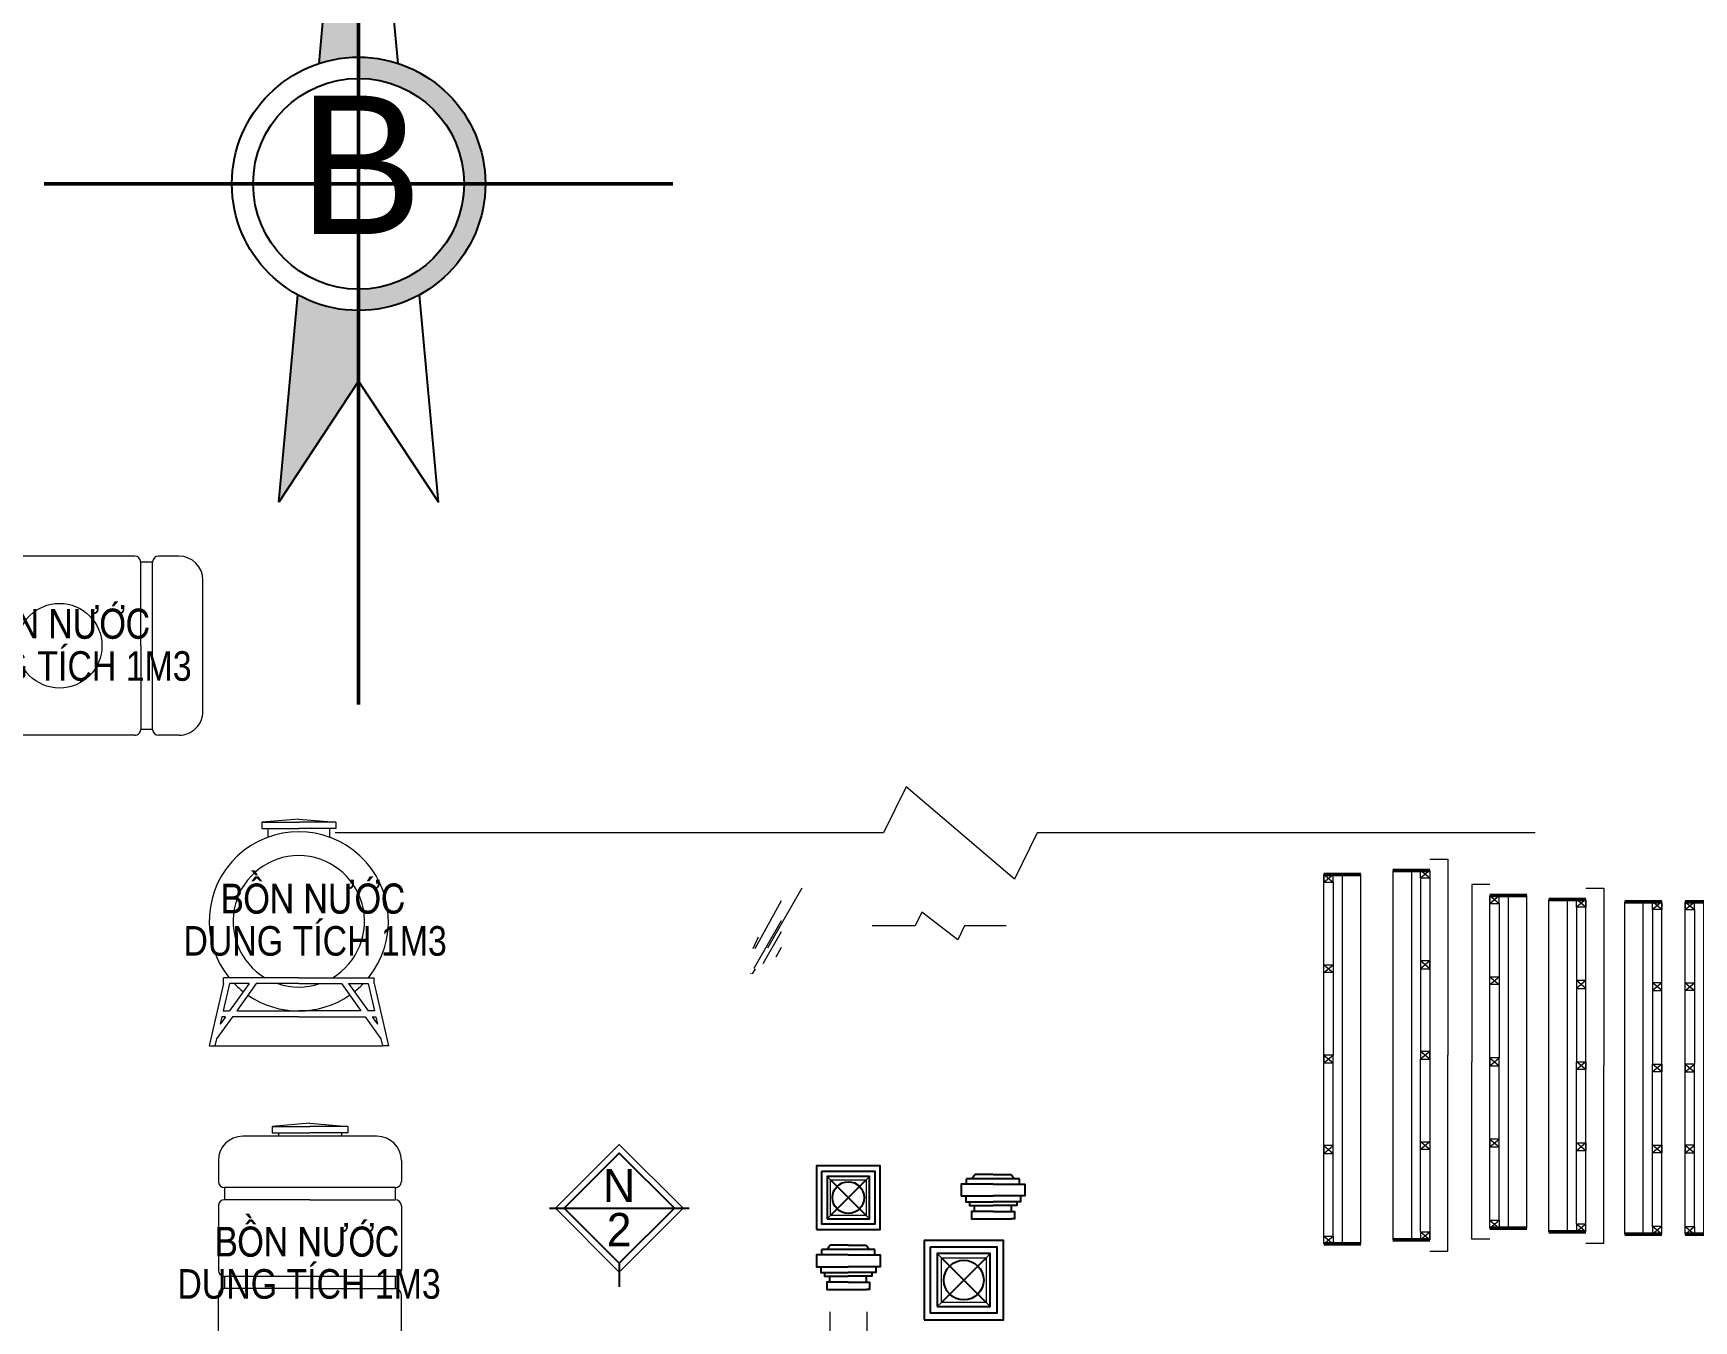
# Model space of a CAD drawing. Header units: millimetres. Extents: x -37049 to 129367, y 25385 to 90033.
# Drawn here: x 30275 to 39262, y 50076 to 57047 of the extents above; entities that cross this region are included whole.
import ezdxf
from ezdxf.enums import TextEntityAlignment as Align

# ---------------------------------------------------------------- set-up
doc = ezdxf.new("R2010")
doc.units = ezdxf.units.MM
doc.header["$MEASUREMENT"] = 0
for name, color, linetype, lineweight in [('NBONG', 253, 'Continuous', 5), ('NCUA', 4, 'Continuous', 20), ('NKT', 9, 'Continuous', 0), ('NMANH1', 45, 'Continuous', 9), ('NTBI', 150, 'Continuous', 20), ('NTHAY1', 61, 'Continuous', 25), ('NTHAY2', 51, 'Continuous', 25), ('NTHAY3', 41, 'Continuous', 25), ('Ntuong1', 140, 'Continuous', 50), ('Ntuong2', 150, 'Continuous', 50)]:
    doc.layers.add(name, color=color, linetype=linetype, lineweight=lineweight)
doc.layers.add('NCHU', color=70, linetype='Continuous')
doc.styles.add('4', font='vmariage.ttf', dxfattribs={"height": 500})
doc.styles.add('AVO', font='vhelvcn.ttf')
doc.styles.add('FRANKO', font='vfranko.ttf', dxfattribs={"height": 500})
doc.dimstyles.new('100', dxfattribs={"dimscale": 0, "dimtxt": 160, "dimasz": 120, "dimexe": 120, "dimexo": 120, "dimgap": 30, "dimtad": 1, "dimdec": 0, "dimzin": 0, "dimdsep": 46, "dimtxsty": 'AVO', "dimblk1": 'ARCHTICK', "dimblk2": 'ARCHTICK', "dimsah": 1, "dimcen": -2, "dimdle": 120, "dimclrd": 256, "dimclre": 256, "dimclrt": 7, "dimadec": 0, "dimazin": 0, "dimtfac": 1, "dimtdec": 0, "dimtix": 1, "dimtmove": 2, "dimatfit": 3, "dimldrblk": 'ARCHTICK', "dimfxl": 0, "dimtolj": 1, "dimtzin": 0, "dimlwd": 0, "dimlwe": 0, "dimarcsym": 0})

# ---------------------------------------------------------------- blocks, each defined once
blk = doc.blocks.new('A$C7419628A')
at = {"layer": 'NTHAY2'}
h = blk.add_hatch(color=256, dxfattribs=at)
h.paths.add_polyline_path([(1701.2, 5800.5), (1487.5, 3471, -0.079357), (1701.2, 3505.1)])
h.paths.add_polyline_path([(1701.2, 2133.4, -0.12557), (1372.6, 2217.2), (1269.7, 1095.4), (1701.2, 1750.3)])
h.paths.add_polyline_path([(2387, 2819.2, 0.414214), (1701.2, 3505.1), (1701.2, 3389.9, -0.414214), (2271.9, 2819.2, -0.414214), (1701.2, 2248.6), (1701.2, 2133.4, 0.414214)])
for p, q in [((1487.5, 3471), (1701.2, 5800.5)), ((1701.2, 5800.5), (1701.2, 3389.9)), ((1914.8, 3471), (1701.2, 5800.5)), ((1701.2, 2248.6), (1701.2, 1750.3)), ((1269.7, 1095.4), (1372.6, 2217.2)), ((2132.7, 1095.4), (2029.8, 2217.2)), ((1701.2, 1750.3), (1269.7, 1095.4)), ((1701.2, 1750.3), (2132.7, 1095.4))]:
    blk.add_line(p, q, dxfattribs=at)
for radius in [685.8, 570.7]:
    blk.add_circle((1701.2, 2819.2), radius, dxfattribs=at)
at = {"layer": 'Ntuong2'}
for p, q in [((1701.2, 6564), (1701.2, 0)), ((3402.4, 2819.2), (0, 2819.2))]:
    blk.add_line(p, q, dxfattribs=at)
at = {"layer": 'NTHAY2', "style": '4'}
blk.add_text('B', height=750, dxfattribs=at).set_placement((1376.9, 2546.8))
blk = doc.blocks.new('A$C6F6B4BE2')
at = {"layer": 'NCUA'}
for p, q in [((0, 0), (0.1, 2000)), ((0.1, 1958), (50.1, 2000)), ((0.1, 2000), (50.1, 1958)), ((200.1, 2000), (0.1, 2000)), ((100, 0), (100.1, 2000)), ((200, 0), (200.1, 2000)), ((50.1, 1958), (50.1, 1510.5)), ((0.1, 1510.5), (50.1, 1468.5)), ((0.1, 1468.5), (50.1, 1510.5)), ((50.1, 1468.5), (50, 1021)), ((0, 1021), (50, 979)), ((0, 979), (50, 1021)), ((50, 531.5), (50, 979)), ((0, 531.5), (50, 489.5)), ((0, 489.5), (50, 531.5)), ((50, 42), (50, 489.5)), ((0, 0), (50, 42)), ((0, 42), (50, 0)), ((200, 0), (0, 0))]:
    blk.add_line(p, q, dxfattribs=at)
for points in [[(0.1, 2000), (0.1, 1958), (50.1, 1958), (50.1, 2000)], [(0.1, 1468.5), (0.1, 1510.5), (50.1, 1510.5), (50.1, 1468.5)], [(0, 1021), (0, 979), (50, 979), (50, 1021)], [(0, 531.5), (0, 489.5), (50, 489.5), (50, 531.5)], [(0, 0), (0, 42), (50, 42), (50, 0)]]:
    blk.add_lwpolyline(points, close=True, dxfattribs=at)
at = {"layer": 'Ntuong1'}
for p, q in [((0.1, 2000), (200.1, 2000)), ((0.1, 2000), (200.1, 2000)), ((0, 0), (200, 0)), ((0, 0), (200, 0))]:
    blk.add_line(p, q, dxfattribs=at)
blk = doc.blocks.new('A$C389727D8')
at = {"layer": 'NCUA'}
for p, q in [((0, 2061), (0, 61)), ((200, 2061), (0, 2061)), ((100, 2061), (100, 61)), ((200, 2061), (150, 2019)), ((200, 2019), (150, 2061)), ((150, 2019), (150, 1571.5)), ((200, 2061), (200, 61)), ((200, 1529.5), (150, 1571.5)), ((200, 1571.5), (150, 1529.5)), ((150, 1529.5), (150, 1082)), ((200, 1040), (150, 1082)), ((200, 1082), (150, 1040)), ((150, 592.5), (150, 1040)), ((200, 550.5), (150, 592.5)), ((200, 592.5), (150, 550.5)), ((150, 103), (150, 550.5)), ((200, 103), (150, 61)), ((200, 61), (150, 103)), ((200, 61), (0, 61))]:
    blk.add_line(p, q, dxfattribs=at)
for points in [[(200, 2122), (298, 2122), (298, 1061)], [(200, 0), (298, 0), (298, 1061)]]:
    blk.add_lwpolyline(points, dxfattribs=at)
for points in [[(200, 2061), (200, 2019), (150, 2019), (150, 2061)], [(200, 1529.5), (200, 1571.5), (150, 1571.5), (150, 1529.5)], [(200, 1040), (200, 1082), (150, 1082), (150, 1040)], [(200, 592.5), (200, 550.5), (150, 550.5), (150, 592.5)], [(200, 61), (200, 103), (150, 103), (150, 61)]]:
    blk.add_lwpolyline(points, close=True, dxfattribs=at)
at = {"layer": 'Ntuong1'}
for p, q in [((200, 2061), (0, 2061)), ((0, 2061), (200, 2061)), ((200, 61), (0, 61)), ((0, 61), (200, 61))]:
    blk.add_line(p, q, dxfattribs=at)
blk = doc.blocks.new('A$C28093833')
at = {"layer": 'DEFPOINTS', "color": 5}
for p, q in [((94, 336.6), (336.6, 94)), ((336.6, 336.6), (94, 94))]:
    blk.add_line(p, q, dxfattribs=at)
at = {"layer": 'NMANH1', "ltscale": 5000}
for p, q in [((94, 336.6), (71.8, 358.8)), ((336.6, 336.6), (358.8, 358.8)), ((71.8, 71.8), (94, 94)), ((358.8, 71.8), (336.6, 94))]:
    blk.add_line(p, q, dxfattribs=at)
blk.add_lwpolyline([(94, 336.6), (336.6, 336.6), (336.6, 94), (94, 94)], close=True, dxfattribs=at)
at = {"layer": 'NTHAY2', "ltscale": 5000}
for points in [[(0, 0), (430.6, 0), (430.6, 430.6), (0, 430.6)], [(35.9, 394.7), (394.7, 394.7), (394.7, 35.9), (35.9, 35.9)], [(71.8, 71.8), (358.8, 71.8), (358.8, 358.8), (71.8, 358.8)]]:
    blk.add_lwpolyline(points, close=True, dxfattribs=at)
blk.add_circle((215.3, 215.3), 107.7, dxfattribs=at)
blk = doc.blocks.new('A$C4D534EF9')
at = {"layer": 'NCUA'}
for p, q in [((1861, 298), (61, 298)), ((61, 298), (61, 98)), ((1861, 298), (1861, 98)), ((1861, 198), (61, 198)), ((103, 98), (61, 148)), ((61, 98), (103, 148)), ((1861, 98), (61, 98)), ((103, 148), (500.5, 148)), ((542.5, 98), (500.5, 148)), ((500.5, 98), (542.5, 148)), ((542.5, 148), (940, 148)), ((940, 98), (982, 148)), ((982, 98), (940, 148)), ((1379.5, 148), (982, 148)), ((1421.5, 98), (1379.5, 148)), ((1379.5, 98), (1421.5, 148)), ((1819, 148), (1421.5, 148)), ((1861, 98), (1819, 148)), ((1819, 98), (1861, 148))]:
    blk.add_line(p, q, dxfattribs=at)
for points in [[(0, 98), (0, 0), (961, 0)], [(1922, 98), (1922, 0), (961, 0)]]:
    blk.add_lwpolyline(points, dxfattribs=at)
for points in [[(61, 98), (103, 98), (103, 148), (61, 148)], [(542.5, 98), (500.5, 98), (500.5, 148), (542.5, 148)], [(940, 98), (982, 98), (982, 148), (940, 148)], [(1379.5, 98), (1421.5, 98), (1421.5, 148), (1379.5, 148)], [(1861, 98), (1819, 98), (1819, 148), (1861, 148)]]:
    blk.add_lwpolyline(points, close=True, dxfattribs=at)
at = {"layer": 'Ntuong1'}
for p, q in [((61, 98), (61, 298)), ((61, 98), (61, 298)), ((1861, 98), (1861, 298)), ((1861, 98), (1861, 298))]:
    blk.add_line(p, q, dxfattribs=at)
blk = doc.blocks.new('A$C73171B55')
at = {"layer": 'NCUA'}
for p, q in [((0, 0), (0, 1800)), ((0, 1800), (200, 1800)), ((100, 0), (100, 1800)), ((200, 1758), (150, 1800)), ((200, 1800), (150, 1758)), ((200, 0), (200, 1800)), ((150, 1758), (150, 1360.5)), ((200, 1318.5), (150, 1360.5)), ((200, 1360.5), (150, 1318.5)), ((150, 1318.5), (150, 921)), ((200, 921), (150, 879)), ((200, 879), (150, 921)), ((150, 481.5), (150, 879)), ((200, 439.5), (150, 481.5)), ((200, 481.5), (150, 439.5)), ((150, 42), (150, 439.5)), ((0, 0), (200, 0)), ((200, 0), (150, 42)), ((200, 42), (150, 0))]:
    blk.add_line(p, q, dxfattribs=at)
for points in [[(200, 1800), (200, 1758), (150, 1758), (150, 1800)], [(200, 1318.5), (200, 1360.5), (150, 1360.5), (150, 1318.5)], [(200, 921), (200, 879), (150, 879), (150, 921)], [(200, 481.5), (200, 439.5), (150, 439.5), (150, 481.5)], [(200, 0), (200, 42), (150, 42), (150, 0)]]:
    blk.add_lwpolyline(points, close=True, dxfattribs=at)
at = {"layer": 'Ntuong1'}
for p, q in [((200, 1800), (0, 1800)), ((200, 1800), (0, 1800)), ((200, 0), (0, 0)), ((200, 0), (0, 0))]:
    blk.add_line(p, q, dxfattribs=at)
blk = doc.blocks.new('A$C11DD6891')
at = {"layer": 'NTHAY2'}
for p, q in [((395, 271), (36, 271)), ((36, 236), (36, 271)), ((94, 300), (72, 271)), ((215, 300), (94, 300)), ((215, 300), (337, 300)), ((337, 300), (359, 271)), ((395, 236), (395, 271)), ((30, 155), (215, 155, -2103)), ((55, 115), (215, 115, -2103)), ((401, 155), (215, 155, -2103)), ((375, 115), (215, 115, -2103)), ((90, 50), (90, 90)), ((90, 50), (90, 90)), ((340, 50), (340, 90)), ((340, 50), (340, 90)), ((90, 0), (340, 0))]:
    blk.add_line(p, q, dxfattribs=at)
for points in [[(215, 236), (0, 236), (0, 155), (30, 155), (30, 115), (55, 115), (55, 90), (215, 90)], [(215, 236), (431, 236), (431, 155), (401, 155), (401, 115), (375, 115), (375, 90), (215, 90)], [(215, 50), (70, 50), (70, 0), (90, 0)], [(215, 50), (360, 50), (360, 0), (340, 0)]]:
    blk.add_lwpolyline(points, dxfattribs=at)
blk = doc.blocks.new('_ARCHTICK')
at = {"color": 0, "linetype": 'ByBlock', "const_width": 0.15}
blk.add_lwpolyline([(-0.5, -0.5), (0.5, 0.5)], dxfattribs=at)
blk = doc.blocks.new('*D258')
at = {"layer": 'DEFPOINTS', "color": 0}
for p in [(34585.7, 50244.4), (34785.7, 50244.4), (34785.7, 49895)]:
    blk.add_point(p, dxfattribs=at)
at = {"layer": 'NKT', "lineweight": 0}
for p, q in [((34585.7, 50124.4), (34585.7, 49775)), ((34785.7, 50124.4), (34785.7, 49775)), ((34465.7, 49895), (34905.7, 49895))]:
    blk.add_line(p, q, dxfattribs=at)
at = {"layer": 'NKT', "lineweight": 0, "xscale": 120, "yscale": 120, "zscale": 120}
for p, rotation in [((34585.7, 49895), 179.9999999999985), ((34785.7, 49895), 359.9999999999985)]:
    blk.add_blockref('_ARCHTICK', p, dxfattribs=dict(at, rotation=rotation))
at = {"layer": 'NKT', "color": 7, "insert": (34685.7, 49895), "char_height": 160, "attachment_point": 5, "style": 'AVO'}
blk.add_mtext('\\A1;200', dxfattribs=at)
blk = doc.blocks.new('A$C37A55EF3')
at = {"layer": 'NTHAY1'}
for p, q in [((315.8, 217.2), (28.7, 217.2)), ((28.7, 188.5), (28.7, 217.2)), ((75.2, 240.2), (57.4, 217.2)), ((172.3, 240.2), (75.2, 240.2)), ((172.3, 240.2), (269.3, 240.2)), ((269.3, 240.2), (287.1, 217.2)), ((315.8, 188.5), (315.8, 217.2)), ((24, 124.2), (172.2, 124.2, -1682.2)), ((44.1, 92), (172.2, 92, -1682.2)), ((320.5, 124.2), (172.2, 124.2, -1682.2)), ((300.4, 92), (172.2, 92, -1682.2)), ((72.2, 40.3), (72.2, 72)), ((72.2, 40.3), (72.2, 72)), ((72.2, 0), (272.2, 0)), ((272.2, 40.3), (272.2, 72)), ((272.2, 40.3), (272.2, 72))]:
    blk.add_line(p, q, dxfattribs=at)
for points in [[(172.3, 188.5), (0, 188.5), (0, 124.2), (24, 124.2), (24, 92), (44.1, 92), (44.1, 72), (172.2, 72)], [(172.3, 188.5), (344.5, 188.5), (344.5, 124.2), (320.5, 124.2), (320.5, 92), (300.4, 92), (300.4, 72), (172.2, 72)], [(172.2, 40.3), (56.1, 40.3), (56.1, 0), (72.2, 0)], [(172.2, 40.3), (288.4, 40.3), (288.4, 0), (272.2, 0)]]:
    blk.add_lwpolyline(points, dxfattribs=at)
blk = doc.blocks.new('A$C4F773856')
at = {"layer": 'NTBI'}
for p, q in [((129.3, 970), (239.7, 970)), ((272.1, 32.3), (272.1, 937.7)), ((272.1, 937.7), (336.7, 937.7)), ((336.7, 485), (336.7, 937.7)), ((1182.4, 970), (369.1, 970)), ((1214.7, 485), (1214.7, 937.7)), ((1279.4, 32.3), (1279.4, 937.7)), ((1422.1, 970), (1311.7, 970)), ((0, 129.3), (0, 840.7)), ((1551.4, 129.3), (1551.4, 840.7)), ((336.7, 485), (336.7, 32.3)), ((1214.7, 485), (1214.7, 32.3)), ((272.1, 32.3), (336.7, 32.3)), ((129.3, 0), (239.7, 0)), ((1182.4, 0), (369.1, 0)), ((1422.1, 0), (1311.7, 0))]:
    blk.add_line(p, q, dxfattribs=at)
for points in [[(1279.4, 937.7), (1214.7, 937.7)], [(1279.4, 32.3), (1214.7, 32.3)]]:
    blk.add_lwpolyline(points, dxfattribs=at)
blk.add_circle((775.7, 485), 229.3, dxfattribs=at)
for centre, radius, start, end in [((129.3, 840.7), 129.3, 90, 180), ((239.7, 937.7), 32.3, 0, 90), ((369.1, 937.7), 32.3, 90, 180), ((1182.4, 937.7), 32.3, 0, 90), ((1311.7, 937.7), 32.3, 90, 180), ((1422.1, 840.7), 129.3, 0, 90), ((129.3, 129.3), 129.3, 180, 270), ((1422.1, 129.3), 129.3, 270, 0), ((239.7, 32.3), 32.3, 270, 0), ((369.1, 32.3), 32.3, 180, 270), ((1182.4, 32.3), 32.3, 270, 0), ((1311.7, 32.3), 32.3, 180, 270)]:
    blk.add_arc(centre, radius, start, end, dxfattribs=at)
blk = doc.blocks.new('A$C28436951')
at = {"layer": 'NTBI'}
for p, q in [((285.4, 1210.8), (485.9, 1210.8)), ((319.1, 1177.1), (485.9, 1177.1)), ((686.5, 1210.8), (485.9, 1210.8)), ((652.8, 1177.1), (485.9, 1177.1))]:
    blk.add_line(p, q, dxfattribs=at)
at = {"layer": 'NTBI', "color": 3}
for p, q in [((485.9, 368.7), (78.9, 368.7)), ((78.9, 337.2), (78.9, 368.7)), ((485.9, 368.7), (893, 368.7)), ((893, 337.2), (893, 368.7)), ((78.9, 337.2), (0, 0)), ((111.3, 337.2), (76.7, 189.3)), ((216.8, 337.2), (111, 189.3)), ((216.8, 337.2), (111.3, 337.2)), ((255.6, 337.2), (149.8, 189.3)), ((485.9, 337.2), (255.6, 337.2)), ((485.9, 337.2), (716.2, 337.2)), ((716.2, 337.2), (822.1, 189.3)), ((755, 337.2), (860.9, 189.3)), ((755, 337.2), (860.6, 337.2)), ((860.6, 337.2), (895.2, 189.3)), ((893, 337.2), (971.8, 0)), ((76.7, 189.3), (111, 189.3)), ((149.8, 189.3), (485.9, 189.3)), ((822.1, 189.3), (485.9, 189.3)), ((895.2, 189.3), (860.9, 189.3)), ((127.2, 157.7), (41.2, 37.6)), ((69.3, 157.7), (60, 118.1)), ((88.4, 157.7), (60, 118.1)), ((88.4, 157.7), (69.3, 157.7)), ((485.9, 157.7), (127.2, 157.7)), ((485.9, 157.7), (844.7, 157.7)), ((844.7, 157.7), (930.6, 37.6)), ((883.5, 157.7), (902.6, 157.7)), ((883.5, 157.7), (911.8, 118.1)), ((902.6, 157.7), (911.8, 118.1)), ((41.2, 37.6), (32.4, 0)), ((930.6, 37.6), (939.4, 0)), ((0, 0), (32.4, 0)), ((32.4, 0), (939.4, 0)), ((971.8, 0), (939.4, 0))]:
    blk.add_line(p, q, dxfattribs=at)
at = {"layer": 'NTBI'}
for points in [[(485.9, 1227.6), (285.4, 1210.8), (285.4, 1177.1), (319.1, 1177.1), (319.1, 1129.7)], [(485.9, 1227.6), (686.5, 1210.8), (686.5, 1177.1), (652.8, 1177.1), (652.8, 1129.7)]]:
    blk.add_lwpolyline(points, dxfattribs=at)
for radius, start, end in [(485, 320.95278, 219.04722), (355.7, 300.79134, 239.20866), (485, 224.02732, 231.73352), (485, 235.4611, 304.5389), (355.7, 251.39293, 288.60707), (485, 308.26648, 315.97268)]:
    blk.add_arc((485.9, 674.3), radius, start, end, dxfattribs=at)
blk = doc.blocks.new('A$C02593694')
at = {"layer": 'NTBI'}
for p, q in [((403.3, 1832.6), (608.1, 1832.6)), ((437.7, 1798.2), (608.1, 1798.2)), ((812.9, 1832.6), (608.1, 1832.6)), ((778.5, 1798.2), (608.1, 1798.2)), ((971.3, 1780), (244.9, 1780)), ((112.8, 1647.9), (112.8, 1535.1)), ((1103.4, 1647.9), (1103.4, 1535.1)), ((1070.4, 1502.1), (145.8, 1502.1)), ((112.8, 1403.1), (112.8, 1053.8)), ((608.1, 1436.1), (145.8, 1436.1)), ((608.1, 1436.1), (1070.4, 1436.1)), ((1103.4, 1403.1), (1103.4, 1053.8)), ((1070.4, 1020.8), (145.8, 1020.8)), ((112.8, 572.4), (112.8, 921.7)), ((608.1, 954.7), (145.8, 954.7)), ((608.1, 954.7), (1070.4, 954.7)), ((1103.4, 572.4), (1103.4, 921.7)), ((608.1, 539.4), (145.8, 539.4)), ((145.8, 473.4), (145.8, 539.4)), ((608.1, 539.4), (1070.4, 539.4)), ((1070.4, 473.4), (1070.4, 539.4)), ((1070.4, 473.4), (145.8, 473.4)), ((112.8, 376.6), (112.8, 440.3)), ((1103.4, 376.6), (1103.4, 440.3)), ((112.8, 325.4), (112.8, 340.7)), ((1103.4, 325.4), (1103.4, 340.7)), ((524.9, 193.3), (244.9, 193.3)), ((592, 193.3), (560.1, 193.3)), ((656.1, 193.3), (624.2, 193.3)), ((971.3, 193.3), (691.3, 193.3))]:
    blk.add_line(p, q, dxfattribs=at)
at = {"layer": 'NTBI', "color": 3}
for p, q in [((80.5, 344.4), (80.5, 376.6)), ((80.5, 376.6), (1135.7, 376.6)), ((1135.7, 344.4), (1135.7, 376.6)), ((80.5, 344.4), (0, 0)), ((113.6, 344.4), (78.3, 193.3)), ((221.5, 344.4), (113.3, 193.3)), ((221.5, 344.4), (113.6, 344.4)), ((261.1, 344.4), (152.9, 193.3)), ((458.6, 344.4), (261.1, 344.4)), ((458.6, 344.4), (524.9, 193.3)), ((493.8, 344.4), (560.1, 193.3)), ((592, 344.4), (592, 193.3)), ((624.2, 344.4), (624.2, 193.3)), ((722.4, 344.4), (656.1, 193.3)), ((757.6, 344.4), (691.3, 193.3)), ((757.6, 344.4), (955.1, 344.4)), ((955.1, 344.4), (1063.3, 193.3)), ((994.7, 344.4), (1102.9, 193.3)), ((994.7, 344.4), (1102.6, 344.4)), ((1102.6, 344.4), (1137.9, 193.3)), ((1135.7, 344.4), (1216.2, 0)), ((78.3, 193.3), (113.3, 193.3)), ((152.9, 193.3), (524.9, 193.3)), ((560.1, 193.3), (592, 193.3)), ((656.1, 193.3), (624.2, 193.3)), ((1063.3, 193.3), (691.3, 193.3)), ((1137.9, 193.3), (1102.9, 193.3)), ((129.9, 161.1), (42.1, 38.4)), ((70.8, 161.1), (61.3, 120.6)), ((90.3, 161.1), (61.3, 120.6)), ((90.3, 161.1), (70.8, 161.1)), ((539, 161.1), (129.9, 161.1)), ((539, 161.1), (592, 40.5)), ((592, 161.1), (574.2, 161.1)), ((574.2, 161.1), (592, 120.6)), ((592, 161.1), (592, 120.6)), ((624.2, 161.1), (642, 161.1)), ((677.2, 161.1), (624.2, 40.5)), ((642, 161.1), (624.2, 120.6)), ((624.2, 161.1), (624.2, 120.6)), ((677.2, 161.1), (1086.3, 161.1)), ((1086.3, 161.1), (1174.1, 38.4)), ((1125.9, 161.1), (1145.4, 161.1)), ((1125.9, 161.1), (1154.9, 120.6)), ((1145.4, 161.1), (1154.9, 120.6)), ((0, 0), (33.1, 0)), ((42.1, 38.4), (33.1, 0)), ((592, 40.5), (592, 0)), ((592, 0), (624.2, 0)), ((624.2, 40.5), (624.2, 0)), ((1174.1, 38.4), (1183.1, 0)), ((1216.2, 0), (1183.1, 0))]:
    blk.add_line(p, q, dxfattribs=at)
at = {"layer": 'NTBI'}
for points in [[(608.1, 1849.8), (403.3, 1832.6), (403.3, 1798.2), (437.7, 1798.2), (437.7, 1780)], [(608.1, 1849.8), (812.9, 1832.6), (812.9, 1798.2), (778.5, 1798.2), (778.5, 1780)], [(145.8, 1502.1), (145.8, 1436.1)], [(1070.4, 1502.1), (1070.4, 1436.1)], [(145.8, 1020.8), (145.8, 954.7)], [(1070.4, 1020.8), (1070.4, 954.7)]]:
    blk.add_lwpolyline(points, dxfattribs=at)
at = {"layer": 'NTBI', "color": 3}
for points in [[(592, 344.4), (493.8, 344.4)], [(624.2, 344.4), (722.4, 344.4)]]:
    blk.add_lwpolyline(points, dxfattribs=at)
at = {"layer": 'NTBI'}
for centre, radius, start, end in [((244.9, 1647.9), 132.1, 90, 180), ((971.3, 1647.9), 132.1, 0, 90), ((145.8, 1535.1), 33, 180, 270), ((1070.4, 1535.1), 33, 270, 0), ((145.8, 1403.1), 33, 90, 180), ((1070.4, 1403.1), 33, 0, 90), ((145.8, 1053.8), 33, 180, 270), ((1070.4, 1053.8), 33, 270, 0), ((145.8, 921.7), 33, 90, 180), ((1070.4, 921.7), 33, 0, 90), ((145.8, 572.4), 33, 180, 270), ((1070.4, 572.4), 33, 270, 0), ((145.8, 440.3), 33, 90, 180), ((1070.4, 440.3), 33, 0, 90), ((244.9, 325.4), 132.1, 180, 221.24741), ((971.3, 325.4), 132.1, 318.75259, 0), ((244.9, 325.4), 132.1, 235.33735, 270), ((971.3, 325.4), 132.1, 270, 304.66265)]:
    blk.add_arc(centre, radius, start, end, dxfattribs=at)
blk = doc.blocks.new('A$C638607B3')
at = {"layer": 'NBONG', "ltscale": 0.75}
for p, q in [((167.5, 271.3), (279.7, 465.7)), ((25, 137.7), (167.5, 397)), ((18.4, 31.8), (167.5, 290.1)), ((92.1, 140.8), (167.5, 271.3)), ((13.1, 137.7), (42.9, 201.8)), ((67.8, 57.4), (167.5, 230)), ((137.2, 93.2), (167.5, 145.6)), ((0, 0), (2.9, 5)), ((10.8, 0), (26.5, 27.1))]:
    blk.add_line(p, q, dxfattribs=at)
blk = doc.blocks.new('A$C07072F26')
at = {"layer": 'NTHAY3', "ltscale": 200}
for p, q in [((0, 283.2), (503.9, 283.2)), ((251.9, 84.3), (251.9, 0))]:
    blk.add_line(p, q, dxfattribs=at)
at = {"layer": 'NTHAY3', "color": 144, "lineweight": 9, "ltscale": 200}
blk.add_lwpolyline([(251.9, 52.5), (482.6, 283.2), (251.9, 513.8), (21.3, 283.2)], close=True, dxfattribs=at)
at = {"layer": 'NTHAY3', "ltscale": 200}
blk.add_lwpolyline([(251.9, 84.3), (450.8, 283.2), (251.9, 482), (53.1, 283.2)], close=True, dxfattribs=at)

msp = doc.modelspace()

# ---------------------------------------------------------------- linework, layer by layer
at = {"layer": 'NMANH1'}
for points in [[(38403.5, 52717.6), (35708.6, 52717.6), (35586.5, 52467.6), (34999.3, 52967.6), (34877.2, 52717.6), (31908.7, 52717.6)], [(35540.7, 52213.5), (35315.3, 52213.5), (35278.7, 52138.5), (35084.8, 52288.5), (35048.2, 52213.5), (34815, 52213.5)]]:
    msp.add_lwpolyline(points, dxfattribs=at)

# ---------------------------------------------------------------- block references
at = {"layer": 'NCUA', "rotation": 359.9999999999985}
for name, p in [('A$C6F6B4BE2', (37260.4, 50492.5)), ('A$C389727D8', (37633.7, 50452.4)), ('A$C73171B55', (38888.5, 50544.9))]:
    msp.add_blockref(name, p, dxfattribs=at)
at = {"layer": 'NCUA', "lineweight": 100, "rotation": 269.9999999999999}
msp.add_blockref('A$C4D534EF9', (38060.6, 52438.8), dxfattribs=at)
at = {"layer": 'NCUA', "lineweight": 100, "xscale": -1, "rotation": 89.99999999999993}
msp.add_blockref('A$C4D534EF9', (38775.9, 52417.9), dxfattribs=at)
at = {"layer": 'NCUA', "xscale": -1}
msp.add_blockref('A$C73171B55', (39415.9, 50544.9), dxfattribs=at)
at = {"layer": 'NKT', "ltscale": 100, "rotation": 359.9999999999985}
msp.add_blockref('A$C638607B3', (34157.7, 51953.5), dxfattribs=at)
at = {"layer": 'NTBI', "rotation": 359.9999999999985}
for name, p in [('A$C4F773856', (29641.9, 53245.7)), ('A$C28436951', (31226.3, 51564.1)), ('A$C02593694', (31164, 49295.2))]:
    msp.add_blockref(name, p, dxfattribs=at)
at = {"layer": 'NTHAY1', "ltscale": 200, "xscale": 1.5, "yscale": 1.5, "zscale": 1.5}
msp.add_blockref('A$C07072F26', (33069, 50260.3), dxfattribs=at)
at = {"layer": 'NTHAY1', "rotation": 359.9999999999985}
msp.add_blockref('A$C37A55EF3', (35297.7, 50627.7), dxfattribs=at)
at = {"layer": 'NTHAY2'}
msp.add_blockref('A$C7419628A', (30334.8, 53412.6), dxfattribs=at)
at = {"layer": 'NTHAY2', "xscale": 0.800010858407636, "yscale": 0.800010858438327, "zscale": 0.80001085843651, "rotation": 359.9989695585956}
for name, p in [('A$C28093833', (34514, 50570.3)), ('A$C11DD6891', (34513.5, 50244.4))]:
    msp.add_blockref(name, p, dxfattribs=at)
at = {"layer": 'NTHAY2', "rotation": 359.9999999999985}
msp.add_blockref('A$C28093833', (35095.9, 50080.6), dxfattribs=at)

# ---------------------------------------------------------------- texts
at = {"layer": 'NCHU', "ltscale": 0.75, "style": 'AVO'}
for s, p in [('BOÀN NÖÔÙC', (30408.7, 53884.1)), ('DUNG TÍCH 1M3', (30419.5, 53640.7)), ('BOÀN NÖÔÙC', (31789.8, 52395.7)), ('DUNG TÍCH 1M3', (31800.6, 52152.3)), ('BOÀN NÖÔÙC', (31757.1, 50538.3)), ('DUNG TÍCH 1M3', (31767.8, 50294.9))]:
    msp.add_text(s, height=160, rotation=360, dxfattribs=at).set_placement(p, align=Align.MIDDLE)
at = {"layer": 'NCHU', "style": 'FRANKO'}
for s, p in [('N', (33445.8, 50808.2)), ('2', (33445.8, 50570.9))]:
    msp.add_text(s, height=180, dxfattribs=at).set_placement(p, align=Align.MIDDLE)

# ---------------------------------------------------------------- dimensions: what is measured, and where the dimension line sits
at = {"layer": 'NKT'}
dim = msp.add_linear_dim(base=(34785.7, 49895), p1=(34585.7, 50244.4), p2=(34785.7, 50244.4), dimstyle='100', override={"dimscale": 1}, dxfattribs=at)
dim.commit()
dim.dimension.update_dxf_attribs({"geometry": '*D258', "text_midpoint": (34685.7, 49895), "dimtype": 160})

doc.saveas('drawing.dxf')
